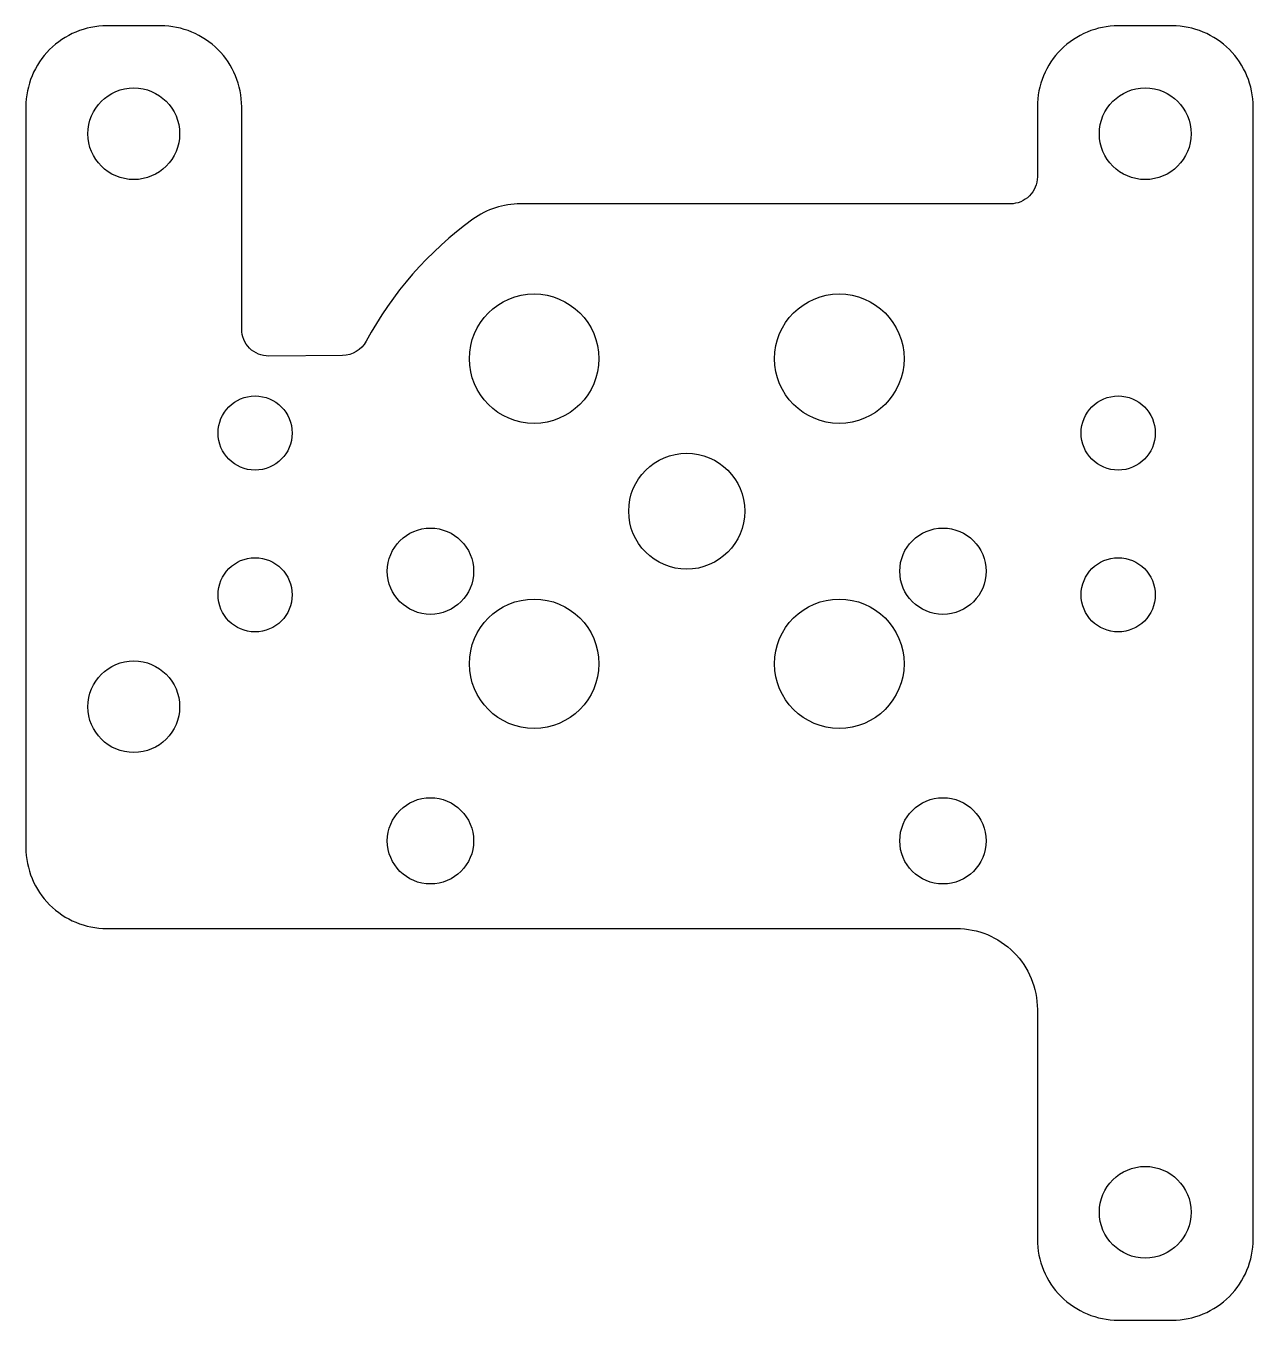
# Model space of a CAD drawing. Header units: millimetres. Extents: x -24.5 to 21, y -29.9 to 18.1.
import ezdxf

# ---------------------------------------------------------------- set-up
doc = ezdxf.new("R2010")
doc.units = ezdxf.units.MM
doc.layers.get('0').update_dxf_attribs({"linetype": 'CONTINUOUS'})

msp = doc.modelspace()

# ---------------------------------------------------------------- linework, layer by layer
msp.add_lwpolyline([(-16.498, 15.1, 0.414214), (-19.498, 18.1), (-21.498, 18.1, 0.414214), (-24.498, 15.1), (-24.498, -12.375, 0.414214), (-21.498, -15.375), (10.002, -15.375, -0.414214), (13.002, -18.375), (13.002, -26.9, 0.414214), (16.002, -29.9), (18.002, -29.9, 0.414214), (21.002, -26.9), (21.002, 15.1, 0.414214), (18.002, 18.1), (16.002, 18.1, 0.414214), (13.002, 15.1), (13.002, 12.5, -0.414214), (12.002, 11.5), (-6.164, 11.5, 0.158163), (-7.926, 10.929, 0.112744), (-11.884, 6.404, -0.273466), (-12.756, 5.879), (-15.489, 5.855, -0.416786), (-16.498, 6.855)], format="xyb", close=True)
msp.add_lwpolyline([(-16.498, 15.1, 0.414214), (-19.498, 18.1), (-21.498, 18.1, 0.414214), (-24.498, 15.1), (-24.498, -12.375, 0.414214), (-21.498, -15.375), (10.002, -15.375, -0.414214), (13.002, -18.375), (13.002, -26.9, 0.414214), (16.002, -29.9), (18.002, -29.9, 0.414214), (21.002, -26.9), (21.002, 15.1, 0.414214), (18.002, 18.1), (16.002, 18.1, 0.414214), (13.002, 15.1), (13.002, 12.5, -0.414214), (12.002, 11.5), (-6.164, 11.5, 0.158163), (-7.926, 10.929, 0.112744), (-11.884, 6.404, -0.273466), (-12.756, 5.879), (-15.489, 5.855, -0.416786), (-16.498, 6.855)], format="xyb", close=True)
for centre, radius in [((-20.498, 14.1), 1.7), ((-20.498, 14.1), 1.7), ((17.002, 14.1), 1.7), ((17.002, 14.1), 1.7), ((-5.655, 5.757), 2.4), ((-5.655, 5.757), 2.4), ((5.659, 5.757), 2.4), ((5.659, 5.757), 2.4), ((-16, 3), 1.375), ((-16, 3), 1.375), ((16, 3), 1.375), ((16, 3), 1.375), ((0.002, 0.1), 2.15), ((0.002, 0.1), 2.15), ((-9.498, -2.125), 1.6), ((-9.498, -2.125), 1.6), ((9.502, -2.125), 1.6), ((9.502, -2.125), 1.6), ((-16, -3), 1.375), ((-16, -3), 1.375), ((16, -3), 1.375), ((16, -3), 1.375), ((-5.655, -5.557), 2.4), ((-5.655, -5.557), 2.4), ((5.659, -5.557), 2.4), ((5.659, -5.557), 2.4), ((-20.498, -7.15), 1.7), ((-20.498, -7.15), 1.7), ((-9.498, -12.125), 1.6), ((-9.498, -12.125), 1.6), ((9.502, -12.125), 1.6), ((9.502, -12.125), 1.6), ((17.002, -25.9), 1.7), ((17.002, -25.9), 1.7)]:
    msp.add_circle(centre, radius)

doc.saveas('drawing.dxf')
